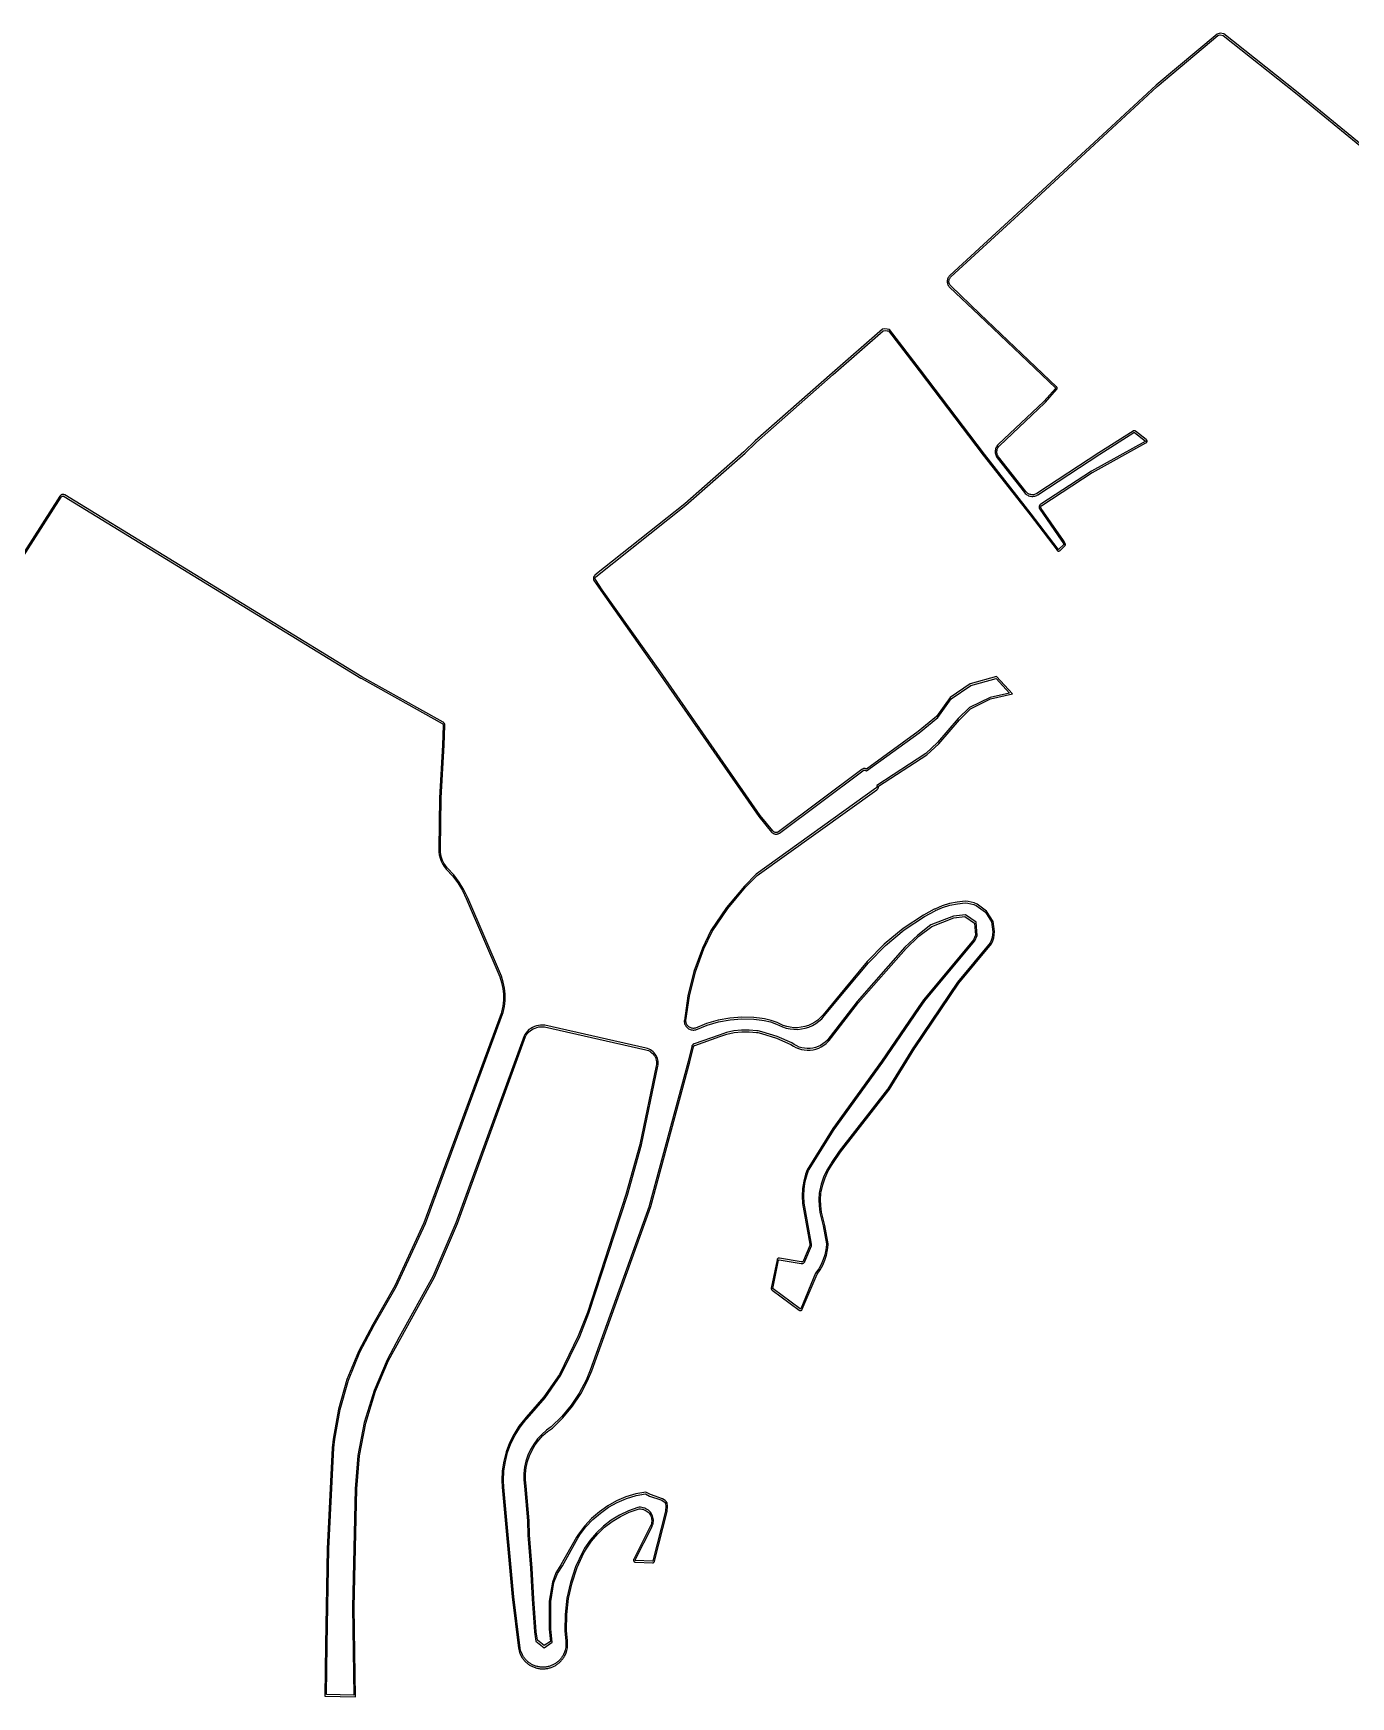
# Model space of a CAD drawing. Header units: millimetres. Extents: x 676447 to 689606, y 7455628 to 7463967.
# Drawn here: x 680904 to 681541, y 7462535 to 7463339 of the extents above; entities that cross this region are included whole.
import ezdxf

# ---------------------------------------------------------------- set-up
doc = ezdxf.new("R2010")
doc.units = ezdxf.units.MM
doc.header["$LTSCALE"] = 0.1
doc.header["$MEASUREMENT"] = 0
doc.layers.add('MUB_MEIOFIO', color=7, linetype='Continuous')
doc.layers.add('MUB_QUADRAS', color=7, linetype='Continuous')

msp = doc.modelspace()

# ---------------------------------------------------------------- linework, layer by layer
at = {"layer": 'MUB_MEIOFIO', "color": 244, "linetype": 'Continuous'}
msp.add_lwpolyline([(681547.44, 7463283.63), (681514.34, 7463310.72), (681479.18, 7463338.53), (681477.45, 7463338.82), (681475.95, 7463338.42), (681446.52, 7463313.7), (681422.61, 7463291.62), (681379.36, 7463251.69), (681346.71, 7463221.63), (681346.44, 7463221.35), (681346.21, 7463221.04), (681346, 7463220.72), (681345.81, 7463220.36), (681345.68, 7463219.98), (681345.57, 7463219.59), (681345.52, 7463219.21), (681345.5, 7463218.81), (681345.52, 7463218.4), (681345.6, 7463218.01), (681345.7, 7463217.63), (681345.85, 7463217.27), (681346.03, 7463216.91), (681346.26, 7463216.58), (681346.5, 7463216.29), (681346.66, 7463216.12), (681360.92, 7463202.48), (681397.8, 7463167.31), (681397.81, 7463167.3), (681397.83, 7463167.27), (681397.83, 7463167.26), (681397.84, 7463167.23), (681397.84, 7463167.23), (681397.85, 7463167.21), (681397.85, 7463167.19), (681397.84, 7463167.13), (681397.84, 7463167.1), (681397.83, 7463167.08), (681397.82, 7463167.07), (681392.43, 7463160.96), (681392.2, 7463160.71), (681370.2, 7463139.98), (681369.87, 7463139.64), (681369.55, 7463139.24), (681369.29, 7463138.8), (681369.07, 7463138.36), (681368.9, 7463137.88), (681368.78, 7463137.39), (681368.71, 7463136.9), (681368.7, 7463136.39), (681368.74, 7463135.88), (681368.83, 7463135.4), (681368.96, 7463134.92), (681369.16, 7463134.45), (681369.4, 7463134), (681369.67, 7463133.61), (681369.71, 7463133.55), (681382.9, 7463116.72), (681383.21, 7463116.34), (681383.59, 7463116), (681383.99, 7463115.71), (681384.42, 7463115.45), (681384.87, 7463115.23), (681385.36, 7463115.07), (681385.84, 7463114.96), (681386.33, 7463114.89), (681386.84, 7463114.89), (681387.34, 7463114.93), (681387.84, 7463115.04), (681388.31, 7463115.18), (681388.79, 7463115.37), (681389.17, 7463115.6), (681389.27, 7463115.65), (681419.24, 7463135.36), (681435.77, 7463145.84), (681435.8, 7463145.86), (681435.83, 7463145.87), (681435.86, 7463145.87), (681435.88, 7463145.87), (681435.9, 7463145.86), (681435.96, 7463145.85), (681435.98, 7463145.83), (681436.01, 7463145.81), (681441.22, 7463141.77), (681441.26, 7463141.74), (681441.27, 7463141.72), (681441.29, 7463141.69), (681441.3, 7463141.65), (681441.31, 7463141.63), (681441.31, 7463141.57), (681441.31, 7463141.54), (681441.31, 7463141.54), (681441.3, 7463141.51), (681441.29, 7463141.49), (681441.27, 7463141.48), (681441.23, 7463141.44), (681441.23, 7463141.44), (681441.23, 7463141.44), (681415.28, 7463127.13), (681415.2, 7463127.08), (681390.72, 7463111.16), (681390.6, 7463111.06), (681390.45, 7463110.94), (681390.33, 7463110.79), (681390.22, 7463110.65), (681390.12, 7463110.46), (681390.06, 7463110.32), (681389.99, 7463110.15), (681389.95, 7463109.94), (681389.93, 7463109.76), (681389.93, 7463109.57), (681389.95, 7463109.4), (681389.99, 7463109.18), (681390.06, 7463108.99), (681390.12, 7463108.85), (681390.21, 7463108.7), (681390.25, 7463108.64), (681400.98, 7463093.18), (681401, 7463093.14), (681401.81, 7463091.78), (681401.82, 7463091.75), (681401.82, 7463091.74), (681401.84, 7463091.67), (681401.83, 7463091.65), (681401.83, 7463091.63), (681401.82, 7463091.6), (681401.82, 7463091.6), (681401.82, 7463091.59), (681401.8, 7463091.55), (681401.78, 7463091.54), (681401.77, 7463091.52), (681399.53, 7463089.34), (681399.5, 7463089.32), (681399.48, 7463089.3), (681399.45, 7463089.29), (681399.44, 7463089.28), (681399.43, 7463089.28), (681399.4, 7463089.27), (681399.38, 7463089.27), (681399.36, 7463089.27), (681399.3, 7463089.29), (681399.27, 7463089.3), (681399.25, 7463089.31), (681399.23, 7463089.32), (681399.21, 7463089.35), (681386.16, 7463106.41), (681363.5, 7463135.23), (681363.48, 7463135.26), (681332.61, 7463176.16), (681317.58, 7463195.66), (681316.48, 7463195.81), (681315.41, 7463195.91), (681314.19, 7463195.68), (681289.88, 7463174.4), (681252.69, 7463141.76), (681247.2, 7463136.43), (681218.62, 7463111.24), (681218.6, 7463111.22), (681175.17, 7463076.73), (681175.11, 7463076.7), (681174.93, 7463076.52), (681174.8, 7463076.38), (681174.7, 7463076.22), (681174.61, 7463076.07), (681174.55, 7463075.93), (681174.48, 7463075.74), (681174.44, 7463075.52), (681174.42, 7463075.31), (681174.43, 7463075.12), (681174.45, 7463074.98), (681174.48, 7463074.81), (681174.54, 7463074.6), (681174.63, 7463074.43), (681174.71, 7463074.29), (681178.03, 7463069.33), (681205.82, 7463030.1), (681254.39, 7462960.16), (681260.59, 7462952.58), (681260.77, 7462952.38), (681260.98, 7462952.2), (681261.22, 7462952.02), (681261.49, 7462951.87), (681261.74, 7462951.76), (681262.02, 7462951.67), (681262.31, 7462951.61), (681262.6, 7462951.58), (681262.89, 7462951.58), (681263.2, 7462951.61), (681263.47, 7462951.68), (681263.75, 7462951.76), (681264.03, 7462951.9), (681264.24, 7462952.03), (681264.38, 7462952.11), (681304.76, 7462982.26), (681304.86, 7462982.34), (681304.98, 7462982.39), (681305.11, 7462982.45), (681305.21, 7462982.48), (681305.34, 7462982.5), (681305.48, 7462982.51), (681305.59, 7462982.5), (681305.73, 7462982.48), (681305.83, 7462982.46), (681305.95, 7462982.41), (681306.54, 7462982.12), (681331.89, 7463000.51), (681340.89, 7463007.98), (681347.43, 7463017.01), (681356.91, 7463023.47), (681369.11, 7463026.84), (681375.57, 7463019.83), (681366.23, 7463017.7), (681356.26, 7463012.88), (681350.8, 7463007.43), (681340.82, 7462995.82), (681335.15, 7462990.56), (681311.52, 7462975.16), (681311.49, 7462974.6), (681311.47, 7462974.47), (681311.43, 7462974.32), (681311.4, 7462974.23), (681311.34, 7462974.11), (681311.27, 7462974), (681311.2, 7462973.91), (681311.1, 7462973.82), (681311.01, 7462973.74), (681253.1, 7462932.16), (681247.41, 7462926.44), (681238.73, 7462916.12), (681231.16, 7462904.93), (681227.16, 7462896.5), (681223.02, 7462885.18), (681220.08, 7462873.46), (681218.4, 7462861.54), (681218.38, 7462861.37), (681218.39, 7462860.9), (681218.45, 7462860.45), (681218.55, 7462860), (681218.71, 7462859.58), (681218.89, 7462859.16), (681219.14, 7462858.78), (681219.41, 7462858.41), (681219.72, 7462858.08), (681220.06, 7462857.78), (681220.44, 7462857.52), (681220.85, 7462857.3), (681221.26, 7462857.13), (681221.7, 7462856.99), (681222.15, 7462856.91), (681222.61, 7462856.87), (681223.06, 7462856.88), (681223.51, 7462856.94), (681223.97, 7462857.04), (681229.36, 7462859.23), (681234.86, 7462860.82), (681240.49, 7462861.83), (681246.21, 7462862.24), (681251.94, 7462862.05), (681255.88, 7462861.66), (681257.07, 7462861.47), (681260.1, 7462860.76), (681263.02, 7462859.75), (681265.9, 7462858.4), (681267.68, 7462857.81), (681269.49, 7462857.42), (681271.34, 7462857.21), (681273.2, 7462857.2), (681275.05, 7462857.39), (681276.87, 7462857.77), (681278.64, 7462858.33), (681280.34, 7462859.09), (681281.95, 7462860.01), (681283.47, 7462861.08), (681284.85, 7462862.32), (681286.08, 7462863.67), (681296.58, 7462876.45), (681307.38, 7462889.39), (681315.63, 7462897.78), (681324.71, 7462905.25), (681334.52, 7462911.74), (681339.6, 7462914.55), (681339.83, 7462914.66), (681343.27, 7462916.14), (681346.82, 7462917.24), (681350.46, 7462917.96), (681354.14, 7462918.3), (681355.5, 7462918.2), (681356.91, 7462917.96), (681358.29, 7462917.57), (681359.56, 7462917.06), (681363.93, 7462913.85), (681366.96, 7462909.14), (681367.52, 7462904.42), (681367.42, 7462903.03), (681367.18, 7462901.62), (681366.78, 7462900.24), (681366.28, 7462898.99), (681350.52, 7462880), (681329.28, 7462848.68), (681329.23, 7462848.6), (681316.73, 7462828.47), (681316.63, 7462828.34), (681293.23, 7462798.36), (681289.54, 7462792.79), (681289.16, 7462792.24), (681287.28, 7462789.1), (681285.74, 7462785.77), (681284.54, 7462782.3), (681283.72, 7462778.72), (681283.64, 7462778.11), (681283.42, 7462774.99), (681283.52, 7462771.82), (681283.96, 7462768.7), (681285.48, 7462762.15), (681287.09, 7462753.45), (681287.07, 7462753.13), (681286.83, 7462750.64), (681286.33, 7462748.21), (681285.59, 7462745.84), (681284.59, 7462743.57), (681283.37, 7462741.41), (681281.86, 7462739.28), (681274.69, 7462722.14), (681274.68, 7462722.11), (681274.68, 7462722.11), (681274.66, 7462722.1), (681274.65, 7462722.08), (681274.63, 7462722.07), (681274.61, 7462722.05), (681274.6, 7462722.04), (681274.58, 7462722.04), (681274.55, 7462722.03), (681274.53, 7462722.02), (681274.51, 7462722.03), (681274.47, 7462722.03), (681274.45, 7462722.04), (681274.43, 7462722.04), (681274.42, 7462722.05), (681274.36, 7462722.08), (681261.32, 7462731.75), (681261.29, 7462731.78), (681261.26, 7462731.81), (681261.23, 7462731.87), (681261.23, 7462731.89), (681261.22, 7462731.92), (681261.22, 7462731.94), (681261.22, 7462731.95), (681261.22, 7462731.95), (681264, 7462745.66), (681264.01, 7462745.68), (681264.03, 7462745.72), (681264.04, 7462745.74), (681264.07, 7462745.77), (681264.09, 7462745.78), (681264.11, 7462745.8), (681264.12, 7462745.8), (681264.14, 7462745.81), (681264.19, 7462745.82), (681264.2, 7462745.82), (681264.25, 7462745.81), (681274.81, 7462743.97), (681274.94, 7462743.95), (681275.13, 7462743.94), (681275.35, 7462743.96), (681275.52, 7462743.99), (681275.73, 7462744.05), (681275.9, 7462744.14), (681276.04, 7462744.22), (681276.2, 7462744.32), (681276.34, 7462744.45), (681276.48, 7462744.59), (681276.6, 7462744.77), (681276.66, 7462744.87), (681276.73, 7462744.99), (681279.8, 7462752.46), (681279.84, 7462752.6), (681279.89, 7462752.77), (681279.91, 7462752.99), (681279.91, 7462753.18), (681279.9, 7462753.28), (681279.9, 7462753.36), (681276.94, 7462769.64), (681276.37, 7462773.13), (681276.17, 7462776.63), (681276.34, 7462780.13), (681276.87, 7462783.6), (681277.77, 7462787), (681278.43, 7462788.88), (681290.86, 7462808.82), (681290.89, 7462808.85), (681314.39, 7462841.27), (681314.42, 7462841.3), (681332.11, 7462867.27), (681334.63, 7462871.06), (681358.9, 7462900.03), (681360.04, 7462902.62), (681359.53, 7462909), (681354.27, 7462912.61), (681348.52, 7462911.92), (681337.63, 7462907.7), (681331.33, 7462902.81), (681325.02, 7462896.86), (681301.95, 7462870.73), (681288.9, 7462853.74), (681287.74, 7462852.23), (681287.42, 7462851.86), (681286.45, 7462850.95), (681285.39, 7462850.14), (681284.25, 7462849.46), (681283.04, 7462848.88), (681281.79, 7462848.44), (681280.5, 7462848.13), (681279.18, 7462847.96), (681277.84, 7462847.93), (681276.52, 7462848.03), (681275.21, 7462848.29), (681273.93, 7462848.66), (681272.71, 7462849.18), (681271.53, 7462849.82), (681270.34, 7462850.64), (681263.24, 7462853.69), (681255.91, 7462855.97), (681254.04, 7462856.43), (681253.46, 7462856.51), (681249.79, 7462856.87), (681246.08, 7462856.84), (681242.4, 7462856.42), (681238.78, 7462855.62), (681235.29, 7462854.46), (681223.11, 7462850.19), (681223.03, 7462850.16), (681222.86, 7462850.08), (681222.7, 7462849.97), (681222.58, 7462849.88), (681222.43, 7462849.76), (681222.29, 7462849.6), (681222.19, 7462849.44), (681222.1, 7462849.27), (681222.02, 7462849.09), (681221.98, 7462848.94), (681220.2, 7462841.65), (681201.43, 7462771.82), (681201.41, 7462771.77), (681172.85, 7462692.37), (681170.88, 7462687.62), (681167.59, 7462681.34), (681163.67, 7462675.44), (681159.14, 7462669.98), (681154.08, 7462665.04), (681151.77, 7462663.39), (681149.49, 7462661.37), (681147.42, 7462659.13), (681145.61, 7462656.68), (681144.06, 7462654.06), (681142.79, 7462651.29), (681141.83, 7462648.4), (681141.17, 7462645.43), (681140.82, 7462642.41), (681140.79, 7462639.37), (681141.07, 7462636.38), (681142.59, 7462619.53), (681142.79, 7462612.68), (681143.99, 7462596.63), (681144.85, 7462581.75), (681145.96, 7462565.83), (681146.6, 7462561.37), (681150.57, 7462558.23), (681154.55, 7462560.88), (681153.84, 7462567.27), (681153.84, 7462580.58), (681155.36, 7462589.69), (681157.04, 7462594.08), (681159.43, 7462597.8), (681166.96, 7462611.24), (681167.94, 7462612.73), (681170.85, 7462616.62), (681174.15, 7462620.15), (681177.79, 7462623.34), (681181.75, 7462626.11), (681185.99, 7462628.46), (681190.45, 7462630.36), (681195.07, 7462631.78), (681199.57, 7462632.66), (681201.63, 7462631.5), (681207.48, 7462629.52), (681208.67, 7462628.82), (681209.03, 7462628.43), (681209.26, 7462627.97), (681209.48, 7462626.61), (681209.36, 7462624.18), (681203.2, 7462600.22), (681203.19, 7462600.19), (681203.18, 7462600.18), (681203.17, 7462600.15), (681203.15, 7462600.13), (681203.15, 7462600.13), (681203.14, 7462600.11), (681203.12, 7462600.1), (681203.1, 7462600.09), (681203.07, 7462600.08), (681203.01, 7462600.06), (681202.99, 7462600.06), (681202.98, 7462600.06), (681194.81, 7462600.39), (681194.78, 7462600.39), (681194.76, 7462600.4), (681194.73, 7462600.41), (681194.71, 7462600.42), (681194.69, 7462600.43), (681194.68, 7462600.45), (681194.66, 7462600.46), (681194.65, 7462600.48), (681194.64, 7462600.5), (681194.63, 7462600.53), (681194.62, 7462600.55), (681194.62, 7462600.57), (681194.62, 7462600.6), (681194.62, 7462600.62), (681194.63, 7462600.65), (681194.64, 7462600.68), (681194.65, 7462600.71), (681202.8, 7462616.79), (681203.05, 7462617.4), (681203.26, 7462618.04), (681203.38, 7462618.72), (681203.45, 7462619.39), (681203.44, 7462620.06), (681203.36, 7462620.74), (681203.21, 7462621.4), (681202.99, 7462622.04), (681202.71, 7462622.66), (681202.35, 7462623.24), (681201.96, 7462623.77), (681201.49, 7462624.27), (681200.99, 7462624.72), (681200.42, 7462625.11), (681199.84, 7462625.44), (681199.22, 7462625.71), (681198.57, 7462625.91), (681197.91, 7462626.04), (681197.23, 7462626.1), (681196.55, 7462626.09), (681195.86, 7462626.02), (681191.36, 7462624.42), (681187.11, 7462622.38), (681183.09, 7462619.92), (681179.35, 7462617.05), (681175.93, 7462613.79), (681172.86, 7462610.21), (681170.2, 7462606.33), (681169.1, 7462604.42), (681165.83, 7462597.26), (681163.34, 7462589.8), (681161.63, 7462582.13), (681160.74, 7462574.31), (681160.67, 7462566.45), (681161.05, 7462561.45), (681161.14, 7462560.59), (681161.15, 7462559.42), (681161.04, 7462558.25), (681160.8, 7462557.1), (681160.45, 7462555.99), (681159.98, 7462554.91), (681159.8, 7462554.58), (681159.61, 7462554.24), (681159.4, 7462553.91), (681159.19, 7462553.59), (681158.96, 7462553.27), (681158.72, 7462552.97), (681158.47, 7462552.67), (681158.21, 7462552.38), (681157.94, 7462552.1), (681157.66, 7462551.83), (681157.38, 7462551.57), (681157.08, 7462551.32), (681156.77, 7462551.08), (681156.46, 7462550.85), (681156.14, 7462550.63), (681155.81, 7462550.42), (681155.47, 7462550.22), (681155.13, 7462550.04), (681154.78, 7462549.87), (681154.43, 7462549.71), (681154.07, 7462549.56), (681153.7, 7462549.42), (681153.34, 7462549.3), (681152.96, 7462549.19), (681152.59, 7462549.1), (681152.21, 7462549.01), (681151.82, 7462548.94), (681151.44, 7462548.88), (681151.05, 7462548.84), (681150.66, 7462548.81), (681150.28, 7462548.79), (681149.89, 7462548.79), (681149.5, 7462548.8), (681149.11, 7462548.82), (681148.72, 7462548.86), (681148.34, 7462548.91), (681147.95, 7462548.98), (681147.57, 7462549.05), (681147.19, 7462549.14), (681146.82, 7462549.25), (681146.45, 7462549.36), (681146.08, 7462549.49), (681145.72, 7462549.63), (681145.36, 7462549.79), (681145.01, 7462549.95), (681144.67, 7462550.13), (681144.33, 7462550.32), (681143.99, 7462550.53), (681143.67, 7462550.74), (681143.35, 7462550.96), (681143.04, 7462551.2), (681142.74, 7462551.45), (681142.45, 7462551.7), (681142.17, 7462551.97), (681141.89, 7462552.24), (681141.63, 7462552.53), (681141.37, 7462552.82), (681141.13, 7462553.13), (681140.9, 7462553.44), (681140.68, 7462553.74), (681140.09, 7462554.76), (681139.61, 7462555.82), (681139.23, 7462556.93), (681138.98, 7462558.07), (681136.01, 7462582.86), (681131.16, 7462635.9), (681131, 7462639.1), (681131.19, 7462643.68), (681131.85, 7462648.19), (681132.96, 7462652.61), (681134.56, 7462656.89), (681136.58, 7462660.99), (681139.01, 7462664.85), (681141.84, 7462668.43), (681142.48, 7462669.1), (681151.1, 7462679.09), (681158.66, 7462689.96), (681167.87, 7462708.74), (681172.3, 7462720.03), (681190.84, 7462777.04), (681197.68, 7462801.39), (681205.6, 7462839.35), (681205.72, 7462840.1), (681205.75, 7462840.88), (681205.71, 7462841.64), (681205.59, 7462842.41), (681205.39, 7462843.17), (681205.11, 7462843.89), (681204.75, 7462844.58), (681204.33, 7462845.23), (681203.84, 7462845.83), (681203.3, 7462846.37), (681202.69, 7462846.87), (681202.04, 7462847.28), (681201.35, 7462847.64), (681200.63, 7462847.91), (681199.99, 7462848.09), (681150.99, 7462859.15), (681149.96, 7462859.25), (681148.93, 7462859.25), (681147.91, 7462859.13), (681146.91, 7462858.91), (681145.94, 7462858.6), (681145, 7462858.17), (681144.11, 7462857.65), (681143.28, 7462857.05), (681142.53, 7462856.35), (681141.85, 7462855.59), (681141.25, 7462854.76), (681140.88, 7462854.14), (681107.97, 7462763.57), (681096.83, 7462737.78), (681080.6, 7462708.33), (681074.71, 7462697.39), (681068.4, 7462682.5), (681063.67, 7462667.04), (681060.59, 7462651.17), (681059.18, 7462635.08), (681057.92, 7462577.72), (681058.53, 7462535.33), (681045.46, 7462535.57), (681045.78, 7462559.66), (681046.44, 7462605.96), (681046.44, 7462605.97), (681048.95, 7462654.78), (681049.4, 7462658.99), (681051.98, 7462673.45), (681056.04, 7462687.56), (681061.56, 7462701.16), (681068.48, 7462714.13), (681079.09, 7462732.76), (681093.21, 7462763.39), (681130.56, 7462864.57), (681130.8, 7462865.37), (681131.42, 7462868.26), (681131.74, 7462871.22), (681131.75, 7462874.19), (681131.45, 7462877.14), (681130.84, 7462880.05), (681129.94, 7462882.88), (681113.65, 7462920.76), (681111.81, 7462924.68), (681109.54, 7462928.42), (681106.9, 7462931.9), (681103.93, 7462935.06), (681103.77, 7462935.22), (681102.9, 7462936.35), (681102.14, 7462937.58), (681101.52, 7462938.9), (681101.04, 7462940.26), (681100.7, 7462941.68), (681100.51, 7462943.11), (681100.47, 7462944.48), (681100.88, 7462969.11), (681100.88, 7462969.14), (681102.25, 7462994.53), (681102.6, 7463004.18), (681102.6, 7463004.36), (681102.57, 7463004.55), (681102.54, 7463004.69), (681102.47, 7463004.91), (681102.38, 7463005.08), (681102.31, 7463005.2), (681102.18, 7463005.4), (681102.04, 7463005.52), (681101.93, 7463005.63), (681101.79, 7463005.72), (681101.73, 7463005.77), (681062.45, 7463027.7), (681062.43, 7463027.71), (680918.88, 7463115.57), (680918.73, 7463115.64), (680918.58, 7463115.71), (680918.39, 7463115.77), (680918.16, 7463115.81), (680917.99, 7463115.81), (680917.85, 7463115.81), (680917.63, 7463115.79), (680917.45, 7463115.74), (680917.27, 7463115.68), (680917.1, 7463115.59), (680916.98, 7463115.52), (680916.78, 7463115.39), (680916.64, 7463115.23), (680916.54, 7463115.12), (680916.46, 7463115), (680890.81, 7463074.87)], dxfattribs=at)
at = {"layer": 'MUB_QUADRAS', "linetype": 'Continuous'}
msp.add_lwpolyline([(680891.44, 7463074.37), (680917.12, 7463114.55), (680917.17, 7463114.62), (680917.24, 7463114.7), (680917.31, 7463114.78), (680917.4, 7463114.84), (680917.49, 7463114.89), (680917.58, 7463114.94), (680917.68, 7463114.97), (680917.78, 7463115), (680917.89, 7463115.01), (680917.99, 7463115.01), (680918.09, 7463115.01), (680918.2, 7463114.99), (680918.3, 7463114.96), (680918.39, 7463114.92), (680918.49, 7463114.87), (681062.04, 7463027.01), (681062.08, 7463026.99), (681101.29, 7463005.1), (681101.33, 7463005.07), (681101.42, 7463005.01), (681101.49, 7463004.94), (681101.57, 7463004.87), (681101.63, 7463004.78), (681101.68, 7463004.69), (681101.73, 7463004.6), (681101.76, 7463004.5), (681101.78, 7463004.4), (681101.8, 7463004.29), (681101.8, 7463004.19), (681101.45, 7462994.57), (681100.08, 7462969.16), (681100.08, 7462969.12), (681099.67, 7462944.48), (681099.71, 7462943.05), (681099.91, 7462941.53), (681100.27, 7462940.03), (681100.78, 7462938.59), (681101.44, 7462937.2), (681102.24, 7462935.9), (681103.17, 7462934.68), (681103.36, 7462934.5), (681106.29, 7462931.38), (681108.88, 7462927.97), (681111.1, 7462924.3), (681112.92, 7462920.43), (681129.19, 7462882.6), (681130.07, 7462879.85), (681130.66, 7462877.02), (681130.95, 7462874.15), (681130.94, 7462871.26), (681130.63, 7462868.39), (681130.02, 7462865.57), (681129.8, 7462864.82), (681092.47, 7462763.7), (681078.38, 7462733.13), (681067.78, 7462714.52), (681060.83, 7462701.5), (681055.28, 7462687.82), (681051.2, 7462673.63), (681048.61, 7462659.1), (681048.15, 7462654.84), (681045.64, 7462605.99), (681045.64, 7462605.97), (681044.98, 7462559.67), (681044.65, 7462534.79), (681059.35, 7462534.51), (681058.72, 7462577.72), (681059.98, 7462635.04), (681061.38, 7462651.06), (681064.45, 7462666.85), (681069.15, 7462682.23), (681075.43, 7462697.04), (681081.3, 7462707.95), (681097.55, 7462737.43), (681108.71, 7462763.27), (681141.61, 7462853.8), (681141.92, 7462854.32), (681142.47, 7462855.09), (681143.1, 7462855.79), (681143.79, 7462856.43), (681144.55, 7462856.98), (681145.37, 7462857.46), (681146.23, 7462857.85), (681147.12, 7462858.14), (681148.04, 7462858.34), (681148.98, 7462858.45), (681149.92, 7462858.45), (681150.86, 7462858.36), (681199.8, 7462847.31), (681200.38, 7462847.15), (681201.02, 7462846.91), (681201.64, 7462846.59), (681202.22, 7462846.22), (681202.76, 7462845.78), (681203.25, 7462845.29), (681203.68, 7462844.76), (681204.06, 7462844.18), (681204.38, 7462843.56), (681204.63, 7462842.92), (681204.81, 7462842.25), (681204.91, 7462841.56), (681204.95, 7462840.87), (681204.92, 7462840.18), (681204.81, 7462839.5), (681196.9, 7462801.58), (681190.07, 7462777.27), (681171.54, 7462720.3), (681167.13, 7462709.06), (681157.97, 7462690.37), (681150.47, 7462679.58), (681141.89, 7462669.64), (681141.24, 7462668.96), (681138.36, 7462665.31), (681135.88, 7462661.38), (681133.82, 7462657.21), (681132.2, 7462652.85), (681131.06, 7462648.35), (681130.39, 7462643.75), (681130.2, 7462639.1), (681130.36, 7462635.84), (681135.21, 7462582.78), (681138.19, 7462557.94), (681138.46, 7462556.72), (681138.86, 7462555.53), (681139.38, 7462554.39), (681140.01, 7462553.31), (681140.25, 7462552.97), (681140.5, 7462552.64), (681140.76, 7462552.31), (681141.03, 7462552), (681141.31, 7462551.69), (681141.61, 7462551.39), (681141.91, 7462551.11), (681142.22, 7462550.83), (681142.55, 7462550.57), (681142.88, 7462550.32), (681143.22, 7462550.08), (681143.57, 7462549.85), (681143.92, 7462549.63), (681144.29, 7462549.43), (681144.66, 7462549.24), (681145.03, 7462549.06), (681145.42, 7462548.89), (681145.8, 7462548.74), (681146.2, 7462548.6), (681146.59, 7462548.48), (681147, 7462548.37), (681147.4, 7462548.27), (681147.81, 7462548.19), (681148.22, 7462548.12), (681148.63, 7462548.07), (681149.05, 7462548.03), (681149.46, 7462548), (681149.88, 7462547.99), (681150.3, 7462547.99), (681150.71, 7462548.01), (681151.13, 7462548.04), (681151.54, 7462548.09), (681151.95, 7462548.15), (681152.36, 7462548.23), (681152.77, 7462548.32), (681153.17, 7462548.42), (681153.57, 7462548.54), (681153.97, 7462548.67), (681154.36, 7462548.81), (681154.75, 7462548.97), (681155.12, 7462549.14), (681155.5, 7462549.33), (681155.87, 7462549.53), (681156.22, 7462549.74), (681156.58, 7462549.96), (681156.92, 7462550.19), (681157.26, 7462550.44), (681157.58, 7462550.7), (681157.9, 7462550.97), (681158.21, 7462551.24), (681158.51, 7462551.54), (681158.8, 7462551.84), (681159.08, 7462552.15), (681159.34, 7462552.47), (681159.6, 7462552.79), (681159.84, 7462553.13), (681160.08, 7462553.48), (681160.3, 7462553.83), (681160.5, 7462554.19), (681160.7, 7462554.56), (681161.2, 7462555.71), (681161.58, 7462556.9), (681161.83, 7462558.13), (681161.95, 7462559.38), (681161.94, 7462560.63), (681161.85, 7462561.52), (681161.47, 7462566.48), (681161.54, 7462574.26), (681162.42, 7462582), (681164.11, 7462589.59), (681166.58, 7462596.97), (681169.81, 7462604.05), (681170.88, 7462605.9), (681173.5, 7462609.72), (681176.51, 7462613.24), (681179.87, 7462616.44), (681183.54, 7462619.26), (681187.49, 7462621.68), (681191.67, 7462623.68), (681196.04, 7462625.23), (681196.6, 7462625.29), (681197.2, 7462625.3), (681197.79, 7462625.25), (681198.37, 7462625.13), (681198.94, 7462624.96), (681199.48, 7462624.72), (681200, 7462624.43), (681200.49, 7462624.09), (681200.93, 7462623.7), (681201.34, 7462623.26), (681201.69, 7462622.79), (681202, 7462622.28), (681202.25, 7462621.74), (681202.44, 7462621.18), (681202.57, 7462620.6), (681202.64, 7462620.01), (681202.65, 7462619.42), (681202.59, 7462618.83), (681202.48, 7462618.24), (681202.3, 7462617.68), (681202.07, 7462617.13), (681193.92, 7462601.04), (681193.88, 7462600.94), (681193.85, 7462600.84), (681193.83, 7462600.74), (681193.82, 7462600.64), (681193.82, 7462600.53), (681193.83, 7462600.43), (681193.85, 7462600.33), (681193.88, 7462600.23), (681193.93, 7462600.13), (681193.98, 7462600.04), (681194.04, 7462599.96), (681194.11, 7462599.88), (681194.19, 7462599.81), (681194.27, 7462599.75), (681194.36, 7462599.7), (681194.46, 7462599.65), (681194.56, 7462599.62), (681194.66, 7462599.6), (681194.77, 7462599.59), (681194.78, 7462599.59), (681202.96, 7462599.26), (681203.07, 7462599.26), (681203.17, 7462599.28), (681203.27, 7462599.3), (681203.37, 7462599.33), (681203.47, 7462599.38), (681203.56, 7462599.43), (681203.64, 7462599.49), (681203.72, 7462599.56), (681203.79, 7462599.64), (681203.85, 7462599.73), (681203.9, 7462599.82), (681203.94, 7462599.91), (681203.97, 7462600.01), (681210.16, 7462624.06), (681210.28, 7462626.66), (681210.03, 7462628.22), (681209.69, 7462628.89), (681209.18, 7462629.45), (681207.81, 7462630.25), (681201.96, 7462632.23), (681199.71, 7462633.5), (681194.88, 7462632.56), (681190.17, 7462631.11), (681185.64, 7462629.18), (681181.33, 7462626.79), (681177.3, 7462623.97), (681173.59, 7462620.73), (681170.24, 7462617.13), (681167.28, 7462613.19), (681166.28, 7462611.65), (681158.74, 7462598.21), (681156.32, 7462594.44), (681154.59, 7462589.9), (681153.04, 7462580.65), (681153.04, 7462567.22), (681153.7, 7462561.28), (681150.61, 7462559.22), (681147.34, 7462561.8), (681146.76, 7462565.91), (681145.65, 7462581.8), (681144.79, 7462596.68), (681143.59, 7462612.72), (681143.39, 7462619.58), (681141.87, 7462636.45), (681141.59, 7462639.4), (681141.62, 7462642.36), (681141.96, 7462645.3), (681142.6, 7462648.19), (681143.54, 7462651), (681144.77, 7462653.69), (681146.28, 7462656.24), (681148.04, 7462658.62), (681150.05, 7462660.8), (681152.27, 7462662.76), (681154.6, 7462664.43), (681159.73, 7462669.44), (681164.31, 7462674.96), (681168.28, 7462680.93), (681171.61, 7462687.28), (681173.6, 7462692.08), (681202.18, 7462771.54), (681202.2, 7462771.62), (681220.98, 7462841.45), (681222.75, 7462848.73), (681222.78, 7462848.83), (681222.82, 7462848.93), (681222.87, 7462849.02), (681222.93, 7462849.11), (681223, 7462849.19), (681223.08, 7462849.26), (681223.16, 7462849.32), (681223.25, 7462849.38), (681223.34, 7462849.42), (681223.39, 7462849.44), (681235.55, 7462853.7), (681238.99, 7462854.85), (681242.53, 7462855.63), (681246.13, 7462856.04), (681249.75, 7462856.07), (681253.36, 7462855.72), (681253.88, 7462855.64), (681255.7, 7462855.2), (681262.96, 7462852.94), (681269.95, 7462849.94), (681271.11, 7462849.14), (681272.36, 7462848.46), (681273.66, 7462847.91), (681275.02, 7462847.51), (681276.41, 7462847.24), (681277.82, 7462847.13), (681279.24, 7462847.16), (681280.64, 7462847.34), (681282.02, 7462847.67), (681283.35, 7462848.14), (681284.63, 7462848.75), (681285.84, 7462849.48), (681286.97, 7462850.34), (681288, 7462851.31), (681288.36, 7462851.73), (681289.53, 7462853.25), (681302.57, 7462870.22), (681325.6, 7462896.3), (681331.85, 7462902.2), (681338.03, 7462906.99), (681348.72, 7462911.14), (681354.06, 7462911.78), (681358.76, 7462908.56), (681359.22, 7462902.76), (681358.21, 7462900.46), (681333.99, 7462871.54), (681331.45, 7462867.72), (681313.8, 7462841.81), (681313.78, 7462841.79), (681290.23, 7462809.31), (681290.19, 7462809.25), (681277.71, 7462789.23), (681277, 7462787.24), (681276.09, 7462783.76), (681275.54, 7462780.21), (681275.37, 7462776.63), (681275.57, 7462773.04), (681276.15, 7462769.5), (681279.1, 7462753.29), (681279.1, 7462753.24), (681279.11, 7462753.14), (681279.11, 7462753.03), (681279.1, 7462752.93), (681279.07, 7462752.83), (681279.04, 7462752.73), (681276.02, 7462745.36), (681275.97, 7462745.28), (681275.92, 7462745.19), (681275.86, 7462745.1), (681275.79, 7462745.03), (681275.71, 7462744.96), (681275.62, 7462744.9), (681275.53, 7462744.85), (681275.43, 7462744.8), (681275.33, 7462744.77), (681275.23, 7462744.75), (681275.13, 7462744.74), (681275.02, 7462744.75), (681274.92, 7462744.76), (681264.37, 7462746.6), (681264.29, 7462746.61), (681264.19, 7462746.62), (681264.08, 7462746.61), (681263.98, 7462746.59), (681263.88, 7462746.57), (681263.78, 7462746.53), (681263.69, 7462746.48), (681263.6, 7462746.42), (681263.52, 7462746.35), (681263.45, 7462746.28), (681263.38, 7462746.2), (681263.33, 7462746.11), (681263.28, 7462746.02), (681263.24, 7462745.92), (681263.22, 7462745.82), (681260.44, 7462732.13), (681260.42, 7462732.05), (681260.42, 7462731.94), (681260.42, 7462731.84), (681260.44, 7462731.74), (681260.46, 7462731.63), (681260.5, 7462731.54), (681260.55, 7462731.44), (681260.6, 7462731.35), (681260.67, 7462731.27), (681260.74, 7462731.2), (681260.82, 7462731.13), (681273.91, 7462721.42), (681273.94, 7462721.4), (681274.03, 7462721.35), (681274.12, 7462721.3), (681274.22, 7462721.27), (681274.32, 7462721.24), (681274.43, 7462721.23), (681274.53, 7462721.22), (681274.64, 7462721.23), (681274.74, 7462721.25), (681274.84, 7462721.28), (681274.94, 7462721.32), (681275.03, 7462721.37), (681275.12, 7462721.43), (681275.2, 7462721.5), (681275.27, 7462721.57), (681275.33, 7462721.65), (681275.39, 7462721.74), (681275.43, 7462721.84), (681282.56, 7462738.89), (681284.05, 7462740.98), (681285.31, 7462743.21), (681286.34, 7462745.56), (681287.11, 7462748.01), (681287.62, 7462750.52), (681287.87, 7462753.07), (681287.89, 7462753.5), (681286.26, 7462762.31), (681284.75, 7462768.85), (681284.32, 7462771.89), (681284.22, 7462774.97), (681284.44, 7462778.03), (681284.51, 7462778.58), (681285.31, 7462782.08), (681286.48, 7462785.47), (681287.99, 7462788.73), (681289.83, 7462791.81), (681290.2, 7462792.34), (681293.88, 7462797.89), (681317.26, 7462827.85), (681317.39, 7462828.02), (681329.9, 7462848.17), (681329.94, 7462848.23), (681351.16, 7462879.52), (681366.98, 7462898.58), (681367.54, 7462899.98), (681367.96, 7462901.44), (681368.22, 7462902.93), (681368.32, 7462904.44), (681367.74, 7462909.42), (681364.53, 7462914.41), (681359.95, 7462917.76), (681358.55, 7462918.33), (681357.09, 7462918.74), (681355.6, 7462919), (681354.13, 7462919.1), (681350.35, 7462918.75), (681346.62, 7462918.02), (681342.99, 7462916.89), (681339.5, 7462915.39), (681339.23, 7462915.26), (681334.1, 7462912.42), (681324.23, 7462905.89), (681315.09, 7462898.37), (681306.79, 7462889.93), (681295.96, 7462876.96), (681285.47, 7462864.19), (681284.29, 7462862.89), (681282.97, 7462861.71), (681281.52, 7462860.68), (681279.98, 7462859.8), (681278.36, 7462859.08), (681276.67, 7462858.54), (681274.93, 7462858.18), (681273.16, 7462858), (681271.39, 7462858.01), (681269.62, 7462858.21), (681267.89, 7462858.58), (681266.2, 7462859.14), (681263.32, 7462860.49), (681260.32, 7462861.53), (681257.22, 7462862.26), (681255.98, 7462862.45), (681251.99, 7462862.85), (681246.19, 7462863.04), (681240.39, 7462862.62), (681234.68, 7462861.6), (681229.1, 7462859.99), (681223.73, 7462857.81), (681223.37, 7462857.73), (681223, 7462857.68), (681222.63, 7462857.67), (681222.26, 7462857.7), (681221.89, 7462857.77), (681221.53, 7462857.88), (681221.19, 7462858.02), (681220.86, 7462858.2), (681220.56, 7462858.41), (681220.28, 7462858.66), (681220.02, 7462858.93), (681219.8, 7462859.23), (681219.6, 7462859.54), (681219.45, 7462859.88), (681219.32, 7462860.23), (681219.24, 7462860.59), (681219.19, 7462860.96), (681219.18, 7462861.34), (681219.19, 7462861.45), (681220.87, 7462873.31), (681223.79, 7462884.94), (681227.9, 7462896.19), (681231.86, 7462904.53), (681239.37, 7462915.64), (681248, 7462925.9), (681253.62, 7462931.55), (681311.46, 7462973.08), (681311.48, 7462973.09), (681311.64, 7462973.23), (681311.79, 7462973.37), (681311.92, 7462973.54), (681312.03, 7462973.71), (681312.13, 7462973.9), (681312.2, 7462974.09), (681312.25, 7462974.3), (681312.29, 7462974.5), (681312.3, 7462974.71), (681335.65, 7462989.93), (681341.4, 7462995.26), (681351.39, 7463006.89), (681356.73, 7463012.22), (681366.5, 7463016.94), (681377.09, 7463019.36), (681369.37, 7463027.74), (681356.57, 7463024.21), (681346.86, 7463017.6), (681340.3, 7463008.53), (681331.4, 7463001.14), (681306.46, 7462983.05), (681306.28, 7462983.14), (681306.08, 7462983.22), (681305.88, 7462983.27), (681305.67, 7462983.3), (681305.46, 7462983.31), (681305.25, 7462983.29), (681305.04, 7462983.26), (681304.84, 7462983.2), (681304.65, 7462983.12), (681304.46, 7462983.03), (681304.29, 7462982.91), (681263.93, 7462952.77), (681263.83, 7462952.71), (681263.65, 7462952.6), (681263.46, 7462952.51), (681263.26, 7462952.45), (681263.06, 7462952.4), (681262.85, 7462952.38), (681262.64, 7462952.38), (681262.43, 7462952.4), (681262.23, 7462952.44), (681262.03, 7462952.51), (681261.84, 7462952.59), (681261.66, 7462952.69), (681261.49, 7462952.82), (681261.33, 7462952.96), (681261.19, 7462953.11), (681255.03, 7462960.64), (681206.47, 7463030.56), (681178.69, 7463069.78), (681175.39, 7463074.71), (681175.34, 7463074.8), (681175.29, 7463074.9), (681175.26, 7463075), (681175.24, 7463075.1), (681175.23, 7463075.2), (681175.22, 7463075.31), (681175.23, 7463075.41), (681175.25, 7463075.52), (681175.29, 7463075.62), (681175.33, 7463075.71), (681175.38, 7463075.8), (681175.44, 7463075.89), (681175.51, 7463075.97), (681175.58, 7463076.04), (681175.6, 7463076.05), (681219.13, 7463110.62), (681219.17, 7463110.66), (681247.74, 7463135.84), (681253.23, 7463141.17), (681290.41, 7463173.8), (681314.55, 7463194.93), (681315.45, 7463195.1), (681316.39, 7463195.02), (681317.15, 7463194.91), (681331.98, 7463175.67), (681362.8, 7463134.84), (681362.82, 7463134.8), (681385.53, 7463105.92), (681398.58, 7463088.86), (681398.65, 7463088.77), (681398.73, 7463088.7), (681398.81, 7463088.64), (681398.9, 7463088.59), (681399, 7463088.54), (681399.1, 7463088.51), (681399.2, 7463088.49), (681399.3, 7463088.47), (681399.41, 7463088.47), (681399.51, 7463088.48), (681399.62, 7463088.5), (681399.72, 7463088.53), (681399.81, 7463088.57), (681399.9, 7463088.62), (681399.99, 7463088.68), (681400.07, 7463088.75), (681402.33, 7463090.95), (681402.39, 7463091.01), (681402.45, 7463091.09), (681402.51, 7463091.18), (681402.56, 7463091.27), (681402.59, 7463091.37), (681402.62, 7463091.47), (681402.63, 7463091.57), (681402.64, 7463091.68), (681402.63, 7463091.78), (681402.61, 7463091.89), (681402.59, 7463091.99), (681402.55, 7463092.09), (681402.5, 7463092.18), (681401.68, 7463093.57), (681401.64, 7463093.63), (681390.91, 7463109.09), (681390.89, 7463109.12), (681390.84, 7463109.21), (681390.8, 7463109.3), (681390.76, 7463109.4), (681390.74, 7463109.51), (681390.73, 7463109.61), (681390.73, 7463109.72), (681390.74, 7463109.82), (681390.76, 7463109.92), (681390.8, 7463110.02), (681390.84, 7463110.12), (681390.89, 7463110.21), (681390.95, 7463110.29), (681391.02, 7463110.37), (681391.1, 7463110.44), (681391.18, 7463110.5), (681415.64, 7463126.41), (681415.7, 7463126.45), (681441.6, 7463140.73), (681441.68, 7463140.77), (681441.76, 7463140.84), (681441.84, 7463140.91), (681441.91, 7463140.99), (681441.97, 7463141.07), (681442.02, 7463141.17), (681442.06, 7463141.26), (681442.09, 7463141.36), (681442.11, 7463141.47), (681442.11, 7463141.57), (681442.11, 7463141.68), (681442.1, 7463141.78), (681442.07, 7463141.88), (681442.04, 7463141.98), (681442, 7463142.07), (681441.94, 7463142.16), (681441.88, 7463142.25), (681441.81, 7463142.32), (681441.73, 7463142.39), (681436.48, 7463146.46), (681436.42, 7463146.5), (681436.33, 7463146.56), (681436.23, 7463146.6), (681436.13, 7463146.63), (681436.03, 7463146.66), (681435.93, 7463146.67), (681435.82, 7463146.67), (681435.72, 7463146.66), (681435.61, 7463146.64), (681435.51, 7463146.61), (681435.42, 7463146.57), (681435.33, 7463146.51), (681418.81, 7463136.03), (681388.87, 7463116.34), (681388.79, 7463116.3), (681388.43, 7463116.09), (681388.04, 7463115.93), (681387.64, 7463115.81), (681387.23, 7463115.72), (681386.81, 7463115.69), (681386.39, 7463115.69), (681385.98, 7463115.75), (681385.57, 7463115.84), (681385.17, 7463115.97), (681384.8, 7463116.15), (681384.44, 7463116.37), (681384.1, 7463116.62), (681383.79, 7463116.9), (681383.52, 7463117.22), (681370.35, 7463134.04), (681370.32, 7463134.08), (681370.08, 7463134.42), (681369.88, 7463134.79), (681369.72, 7463135.18), (681369.61, 7463135.58), (681369.53, 7463135.99), (681369.5, 7463136.41), (681369.51, 7463136.83), (681369.57, 7463137.24), (681369.67, 7463137.65), (681369.81, 7463138.05), (681369.99, 7463138.42), (681370.21, 7463138.78), (681370.47, 7463139.11), (681370.76, 7463139.41), (681392.77, 7463160.15), (681393.02, 7463160.42), (681398.4, 7463166.52), (681398.45, 7463166.57), (681398.51, 7463166.66), (681398.56, 7463166.75), (681398.6, 7463166.84), (681398.63, 7463166.94), (681398.64, 7463167.05), (681398.65, 7463167.15), (681398.65, 7463167.26), (681398.64, 7463167.36), (681398.61, 7463167.46), (681398.58, 7463167.56), (681398.53, 7463167.66), (681398.48, 7463167.74), (681398.42, 7463167.83), (681398.34, 7463167.9), (681361.47, 7463203.06), (681347.23, 7463216.68), (681347.1, 7463216.82), (681346.9, 7463217.06), (681346.72, 7463217.32), (681346.58, 7463217.6), (681346.46, 7463217.89), (681346.38, 7463218.19), (681346.32, 7463218.5), (681346.3, 7463218.81), (681346.32, 7463219.13), (681346.36, 7463219.44), (681346.44, 7463219.74), (681346.55, 7463220.04), (681346.69, 7463220.32), (681346.86, 7463220.58), (681347.05, 7463220.83), (681347.27, 7463221.06), (681379.9, 7463251.1), (681423.15, 7463291.03), (681447.05, 7463313.1), (681476.33, 7463337.69), (681477.49, 7463338), (681478.84, 7463337.78), (681513.84, 7463310.1), (681548.51, 7463281.72)], dxfattribs=at)

doc.saveas('drawing.dxf')
